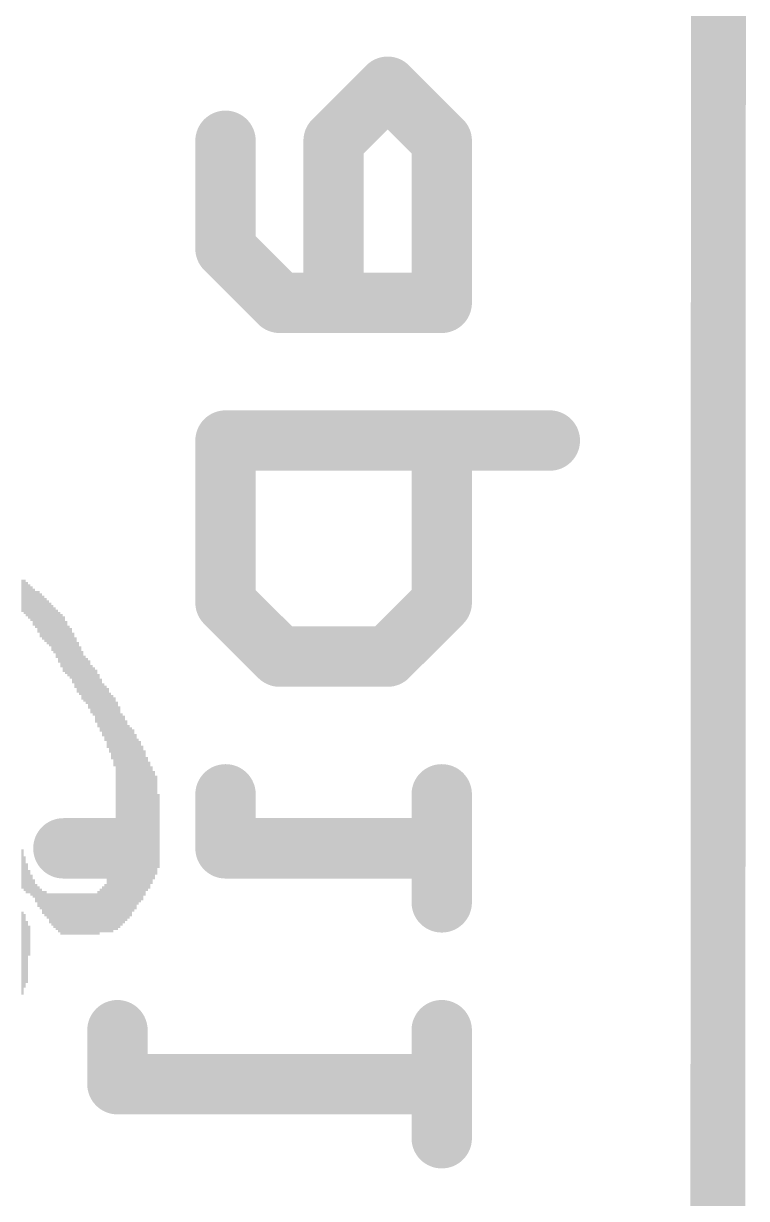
# Model space of a CAD drawing. Extents: x -10.1 to 20.4, y -11.4 to 45.8.
# Drawn here: x 17.1 to 20.45, y 33.72 to 39.16 of the extents above; entities that cross this region are included whole.
import ezdxf

# ---------------------------------------------------------------- set-up
doc = ezdxf.new("R2010")
doc.units = 0
for name, color, linetype in [('1', 12, 'CONTINUOUS'), ('16', 132, 'CONTINUOUS'), ('20', 53, 'CONTINUOUS'), ('21', 41, 'CONTINUOUS'), ('22', 40, 'CONTINUOUS')]:
    doc.layers.add(name, color=color, linetype=linetype)

# ---------------------------------------------------------------- blocks, each defined once
blk = doc.blocks.new('RECT')
blk.add_solid([(-0.5, -0.5), (0.5, -0.5), (-0.5, 0.5), (0.5, 0.5)])

msp = doc.modelspace()

# ---------------------------------------------------------------- linework, layer by layer
at = {"layer": '1', "const_width": 0.2032}
msp.add_lwpolyline([(20.32, 45.72), (20.32, 0)], dxfattribs=at)
at = {"layer": '16', "const_width": 0.2032}
msp.add_lwpolyline([(20.32, 45.72), (20.32, 0)], dxfattribs=at)
at = {"layer": '20', "const_width": 0.254}
msp.add_lwpolyline([(20.3, 0), (20.32, 45.72)], dxfattribs=at)
at = {"layer": '22', "const_width": 0.2794}
for points in [[(18.7873, 38.8631), (18.5373, 38.6132)], [(19.0373, 38.6132), (18.7873, 38.8631)], [(18.0374, 38.6132), (18.0374, 38.1132)], [(18.5373, 38.6132), (18.5373, 37.8632)], [(19.0373, 37.8632), (19.0373, 38.6132)], [(18.0374, 38.1132), (18.2874, 37.8632)], [(18.2874, 37.8632), (19.0373, 37.8632)], [(19.5373, 37.226), (18.0374, 37.226)], [(18.0374, 37.226), (18.0374, 36.476)], [(19.0373, 36.476), (19.0373, 37.226)], [(18.0374, 36.476), (18.2874, 36.2261)], [(18.7873, 36.2261), (19.0373, 36.476)], [(18.2874, 36.2261), (18.7873, 36.2261)], [(18.0374, 35.5888), (18.0374, 35.3389)], [(19.0373, 35.5888), (19.0373, 35.0889)], [(17.2874, 35.3389), (17.5374, 35.3389)], [(18.0374, 35.3389), (19.0373, 35.3389)], [(17.5374, 34.4974), (17.5374, 34.2474)], [(19.0373, 34.4974), (19.0373, 33.9974)], [(17.5374, 34.2474), (19.0373, 34.2474)]]:
    msp.add_lwpolyline(points, dxfattribs=at)
at = {"layer": '22', "const_width": 0.1397}
for points in [[(18.8367, 38.9125, 1), (18.7379, 38.8138)], [(18.8367, 38.8138, 1), (18.7379, 38.9125)], [(18.1072, 38.6132, 1), (17.9675, 38.6132)], [(18.4879, 38.6626, 1), (18.5867, 38.5638)], [(18.6072, 38.6132, 1), (18.4675, 38.6132)], [(19.1072, 38.6132, 1), (18.9675, 38.6132)], [(18.9879, 38.5638, 1), (19.0867, 38.6626)], [(18.0868, 38.1626, 1), (17.988, 38.0638)], [(17.9675, 38.1132, 1), (18.1072, 38.1132)], [(18.2874, 37.9331, 1), (18.2874, 37.7934)], [(18.238, 37.8138, 1), (18.3368, 37.9126)], [(19.0373, 37.7934, 1), (19.0373, 37.9331)], [(18.4675, 37.8632, 1), (18.6072, 37.8632)], [(18.9675, 37.8632, 1), (19.1072, 37.8632)], [(18.0374, 37.2958, 1), (18.0374, 37.1561)], [(18.1072, 37.226, 1), (17.9675, 37.226)], [(19.1072, 37.226, 1), (18.9675, 37.226)], [(19.5373, 37.1561, 1), (19.5373, 37.2958)], [(18.0868, 36.5254, 1), (17.988, 36.4267)], [(19.0867, 36.4267, 1), (18.9879, 36.5254)], [(17.9675, 36.476, 1), (18.1072, 36.476)], [(18.9675, 36.476, 1), (19.1072, 36.476)], [(18.2874, 36.2959, 1), (18.2874, 36.1562)], [(18.238, 36.1767, 1), (18.3368, 36.2755)], [(18.7379, 36.2755, 1), (18.8367, 36.1767)], [(18.7873, 36.1562, 1), (18.7873, 36.2959)], [(18.1072, 35.5888, 1), (17.9675, 35.5888)], [(19.1072, 35.5888, 1), (18.9675, 35.5888)], [(17.2874, 35.4087, 1), (17.2874, 35.269)], [(17.5374, 35.269, 1), (17.5374, 35.4087)], [(18.0374, 35.4087, 1), (18.0374, 35.269)], [(19.0373, 35.269, 1), (19.0373, 35.4087)], [(17.9675, 35.3389, 1), (18.1072, 35.3389)], [(18.9675, 35.0889, 1), (19.1072, 35.0889)], [(17.6073, 34.4974, 1), (17.4676, 34.4974)], [(19.1072, 34.4974, 1), (18.9675, 34.4974)], [(17.5374, 34.3173, 1), (17.5374, 34.1776)], [(19.0373, 34.1776, 1), (19.0373, 34.3173)], [(17.4676, 34.2474, 1), (17.6073, 34.2474)], [(18.9675, 33.9974, 1), (19.1072, 33.9974)]]:
    msp.add_lwpolyline(points, format="xyb", dxfattribs=at)

# ---------------------------------------------------------------- block references
at = {"layer": '21', "rotation": 90}
for p, xscale, yscale in [((17.0976, 36.5079), 0.1492, 0.0106), ((17.1082, 36.5026), 0.16, 0.0106), ((17.1189, 36.4919), 0.16, 0.0106), ((17.1296, 36.4813), 0.16, 0.0106), ((17.1402, 36.4706), 0.16, 0.0106), ((17.1509, 36.4544), 0.1708, 0.0106), ((17.1616, 36.4438), 0.171, 0.0106), ((17.1722, 36.4331), 0.1922, 0.0106), ((17.1829, 36.4171), 0.2028, 0.0106), ((17.1936, 36.4064), 0.2028, 0.0106), ((17.2042, 36.3958), 0.203, 0.0106), ((17.2149, 36.3851), 0.2028, 0.0106), ((17.2256, 36.3744), 0.2028, 0.0106), ((17.2362, 36.3585), 0.2136, 0.0106), ((17.2469, 36.3478), 0.2136, 0.0106), ((17.2576, 36.3318), 0.2242, 0.0106), ((17.2683, 36.3158), 0.235, 0.0106), ((17.2789, 36.2998), 0.2456, 0.0106), ((17.2896, 36.2837), 0.2562, 0.0106), ((17.3003, 36.2678), 0.2456, 0.0106), ((17.3109, 36.2516), 0.2346, 0.0106), ((17.3216, 36.2409), 0.2346, 0.0106), ((17.3323, 36.2196), 0.2346, 0.0106), ((17.3429, 36.1983), 0.2346, 0.0106), ((17.3536, 36.1769), 0.2346, 0.0106), ((17.3643, 36.161), 0.224, 0.0106), ((17.3749, 36.1396), 0.224, 0.0106), ((17.3856, 36.1236), 0.2132, 0.0106), ((17.3963, 36.113), 0.2134, 0.0106), ((17.4069, 36.097), 0.224, 0.0106), ((17.4176, 36.0756), 0.224, 0.0106), ((17.4283, 36.065), 0.224, 0.0106), ((17.4389, 36.0436), 0.2452, 0.0106), ((17.4496, 36.0223), 0.2454, 0.0106), ((17.4603, 36.0009), 0.2452, 0.0106), ((17.4709, 35.9796), 0.2454, 0.0106), ((17.4816, 35.9636), 0.256, 0.0106), ((17.4923, 35.9423), 0.2774, 0.0106), ((17.5029, 35.9209), 0.2772, 0.0106), ((17.5136, 35.8996), 0.2986, 0.0106), ((17.5243, 35.8781), 0.3202, 0.0106), ((17.535, 35.4886), 1.0566, 0.0106), ((17.5456, 35.4833), 1.0246, 0.0106), ((17.5563, 35.4726), 0.9818, 0.0106), ((17.567, 35.4726), 0.9606, 0.0106), ((17.5776, 35.4673), 0.9286, 0.0106), ((17.5883, 35.462), 0.8966, 0.0106), ((17.599, 35.4619), 0.8752, 0.0106), ((17.6096, 35.4673), 0.8432, 0.0106), ((17.6203, 35.4619), 0.8112, 0.0106), ((17.631, 35.462), 0.7686, 0.0106), ((17.6416, 35.4619), 0.7472, 0.0106), ((17.6523, 35.4566), 0.7152, 0.0106), ((17.663, 35.4567), 0.6722, 0.0106), ((17.6736, 35.4514), 0.619, 0.0106), ((17.6843, 35.4461), 0.587, 0.0106), ((17.695, 35.4459), 0.544, 0.0106), ((17.7058, 35.446), 0.5014, 0.0108), ((17.7166, 35.4459), 0.4586, 0.0106), ((17.7272, 35.4193), 0.3414, 0.0106), ((17.0976, 35.2433), 0.1814, 0.0106), ((17.1082, 35.2219), 0.16, 0.0106), ((17.5243, 35.1311), 0.3416, 0.0106), ((17.1189, 35.2006), 0.1386, 0.0106), ((17.1296, 35.1846), 0.1066, 0.0106), ((17.5029, 35.0938), 0.2882, 0.0106), ((17.5136, 35.1098), 0.3202, 0.0106), ((17.1402, 35.1686), 0.096, 0.0106), ((17.1509, 35.1526), 0.0854, 0.0106), ((17.4923, 35.0778), 0.2562, 0.0106), ((17.1616, 35.1311), 0.0856, 0.0106), ((17.1722, 35.1151), 0.0962, 0.0106), ((17.1829, 35.1044), 0.0962, 0.0106), ((17.1936, 35.0884), 0.1068, 0.0106), ((17.2042, 35.0831), 0.1176, 0.0106), ((17.2149, 35.0725), 0.1176, 0.0106), ((17.2256, 35.0618), 0.139, 0.0106), ((17.2362, 35.0565), 0.1496, 0.0106), ((17.2469, 35.0511), 0.1602, 0.0106), ((17.2576, 35.0458), 0.171, 0.0106), ((17.2683, 35.0405), 0.1816, 0.0106), ((17.2789, 35.0351), 0.1922, 0.0106), ((17.2896, 35.0351), 0.1922, 0.0106), ((17.3003, 35.0351), 0.1922, 0.0106), ((17.3109, 35.0351), 0.1922, 0.0106), ((17.3216, 35.0351), 0.1922, 0.0106), ((17.3323, 35.0351), 0.1922, 0.0106), ((17.3429, 35.0351), 0.1922, 0.0106), ((17.3536, 35.0351), 0.1922, 0.0106), ((17.3643, 35.0351), 0.1922, 0.0106), ((17.3749, 35.0351), 0.1922, 0.0106), ((17.3856, 35.0351), 0.1922, 0.0106), ((17.3963, 35.0351), 0.1922, 0.0106), ((17.4069, 35.0351), 0.1922, 0.0106), ((17.4176, 35.0351), 0.1922, 0.0106), ((17.4283, 35.0351), 0.1922, 0.0106), ((17.4389, 35.0351), 0.1922, 0.0106), ((17.4496, 35.0404), 0.2028, 0.0106), ((17.4603, 35.0511), 0.2028, 0.0106), ((17.4709, 35.0565), 0.2136, 0.0106), ((17.4816, 35.0618), 0.2242, 0.0106), ((17.0976, 34.8536), 0.384, 0.0106), ((17.1082, 34.8643), 0.3414, 0.0106), ((17.1189, 34.859), 0.288, 0.0106), ((17.1296, 34.9123), 0.1386, 0.0106)]:
    msp.add_blockref('RECT', p, dxfattribs=dict(at, xscale=xscale, yscale=yscale))

doc.saveas('drawing.dxf')
